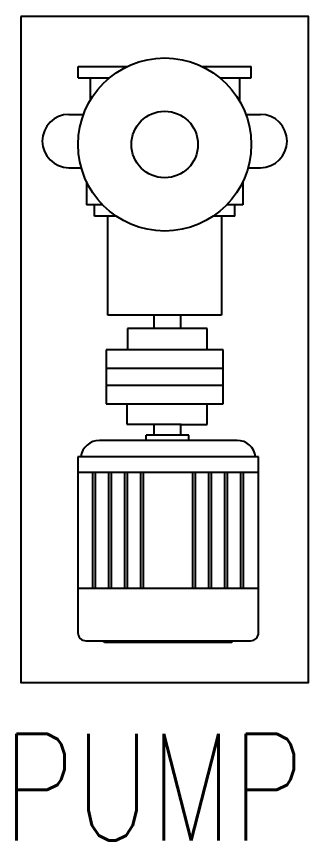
# Model space of a CAD drawing. Header units: millimetres. Extents: x 231894 to 495193, y 184583 to 303652.
# Drawn here: x 425910 to 426459, y 215916 to 217463 of the extents above; entities that cross this region are included whole.
import ezdxf

# ---------------------------------------------------------------- set-up
doc = ezdxf.new("R2010")
doc.units = ezdxf.units.MM
doc.layers.add('HVAC-TEXT', color=2, linetype='Continuous')
doc.layers.add('MEQUIP', color=2, linetype='Continuous')
doc.styles.add('Arch-Dim', font='simplex.shx', dxfattribs={"width": 0.75})

# ---------------------------------------------------------------- blocks, each defined once
blk = doc.blocks.new('MH-oof annex$0$A$C58537B26')
at = {"layer": 'MEQUIP', "color": 1}
for p, q in [((267.3, 346.4), (267.3, 374)), ((367.3, 350.6), (367.3, 374)), ((198.7, 356.5), (177.4, 356.5)), ((177.4, 264.4), (177.4, 356.5)), ((198.7, 297.7), (198.7, 356.5)), ((1240.1, 370.2), (909.9, 370.2)), ((909.9, 370.2), (909.9, 31.1)), ((939.1, 370.2), (939.1, 31.1)), ((1156.7, 31.1), (1156.7, 370.2)), ((393.4, 340.8), (437.2, 340.8)), ((437.2, 340.8), (437.2, 310.4)), ((1156.7, 342), (939.1, 342)), ((1255.1, 46.1), (1255.1, 355.2)), ((198.7, 334.2), (241.7, 334.2)), ((458.4, 325.5), (438.4, 325.5)), ((458.4, 325.5), (458.4, 285.1)), ((879.1, 329.8), (879.1, 71.5)), ((1156.7, 337), (939.1, 337)), ((1156.7, 312), (939.1, 312)), ((1257.6, 320.2), (1255.1, 322.4)), ((1257.6, 81.1), (1257.6, 320.2)), ((458.4, 300.8), (644.1, 300.8)), ((644.1, 300.8), (644.1, 87.2)), ((810.5, 304), (709.1, 304)), ((709.1, 304), (709.1, 84)), ((744.1, 304), (744.1, 84)), ((775.5, 84), (775.5, 304)), ((810.5, 84), (810.5, 304)), ((1156.7, 307), (939.1, 307)), ((1156.7, 282), (939.1, 282)), ((669.1, 274), (669.1, 124)), ((709.1, 274), (669.1, 274)), ((849.1, 274), (810.5, 274)), ((849.1, 224), (849.1, 274)), ((1156.7, 277), (939.1, 277)), ((1156.7, 252), (939.1, 252)), ((879.1, 239.4), (869.1, 239.4)), ((869.1, 239.4), (869.1, 159.4)), ((1156.7, 247), (939.1, 247)), ((668.9, 224.2), (644, 224.2)), ((848.6, 123.2), (848.6, 224.8)), ((869.1, 224.4), (849.1, 224.4)), ((668.9, 174.4), (644, 174.4)), ((869.1, 174.4), (849.1, 174.4)), ((879.1, 159.4), (869.1, 159.4)), ((1156.7, 154.3), (939.1, 154.3)), ((1156.7, 149.3), (939.1, 149.3)), ((669.1, 124), (709.1, 124)), ((1156.7, 124.3), (939.1, 124.3)), ((177.4, 31.5), (177.4, 123.6)), ((810.5, 123.2), (848.6, 123.2)), ((1156.7, 119.3), (939.1, 119.3)), ((458.4, 102.9), (458.4, 62.5)), ((1156.7, 94.3), (939.1, 94.3)), ((198.7, 31.5), (198.7, 90.3)), ((437.2, 77.6), (437.2, 47.2)), ((644.1, 87.2), (458.4, 87.2)), ((709.1, 84), (810.5, 84)), ((1156.7, 89.3), (939.1, 89.3)), ((1257.6, 81), (1255.1, 77.1)), ((458.4, 62.5), (438.4, 62.5)), ((1156.7, 64.3), (939.1, 64.3)), ((198.7, 53.8), (241.7, 53.8)), ((393.4, 47.2), (437.2, 47.2)), ((1156.7, 59.3), (939.1, 59.3)), ((198.7, 31.5), (177.4, 31.5)), ((267.3, 14), (267.3, 41.6)), ((367.3, 14.3), (367.3, 37.4)), ((909.9, 31.1), (1240.1, 31.1)), ((909.9, 31.1), (1240.1, 31.1))]:
    blk.add_line(p, q, dxfattribs=at)
blk.add_lwpolyline([(83.5, -76), (1333.5, -76), (1333.5, 464), (83.5, 464)], close=True, dxfattribs=at)
for radius in [162.5, 62.5]:
    blk.add_circle((323.8, 194), radius, dxfattribs=at)
for centre, radius, start, end in [((317.3, 373.7), 50, 0.2598, 179.7402), ((914.1, 329.8), 35, 96.7469, 180), ((1240.1, 355.2), 15, 0, 90), ((914.1, 71.5), 35, 179.9999, 263.2531), ((1240.1, 46.1), 15, 270, 0), ((317.3, 14.3), 50, 180.2598, 359.7402)]:
    blk.add_arc(centre, radius, start, end, dxfattribs=at)

msp = doc.modelspace()

# ---------------------------------------------------------------- block references
at = {"layer": 'MEQUIP', "rotation": 270}
msp.add_blockref('MH-oof annex$0$A$C58537B26', (425994.7, 217546.4), dxfattribs=at)

# ---------------------------------------------------------------- texts
at = {"layer": 'HVAC-TEXT', "style": 'Arch-Dim', "width": 0.75}
msp.add_text('PUMP', height=200, dxfattribs=at).set_placement((425884.8, 215916.3))

doc.saveas('drawing.dxf')
